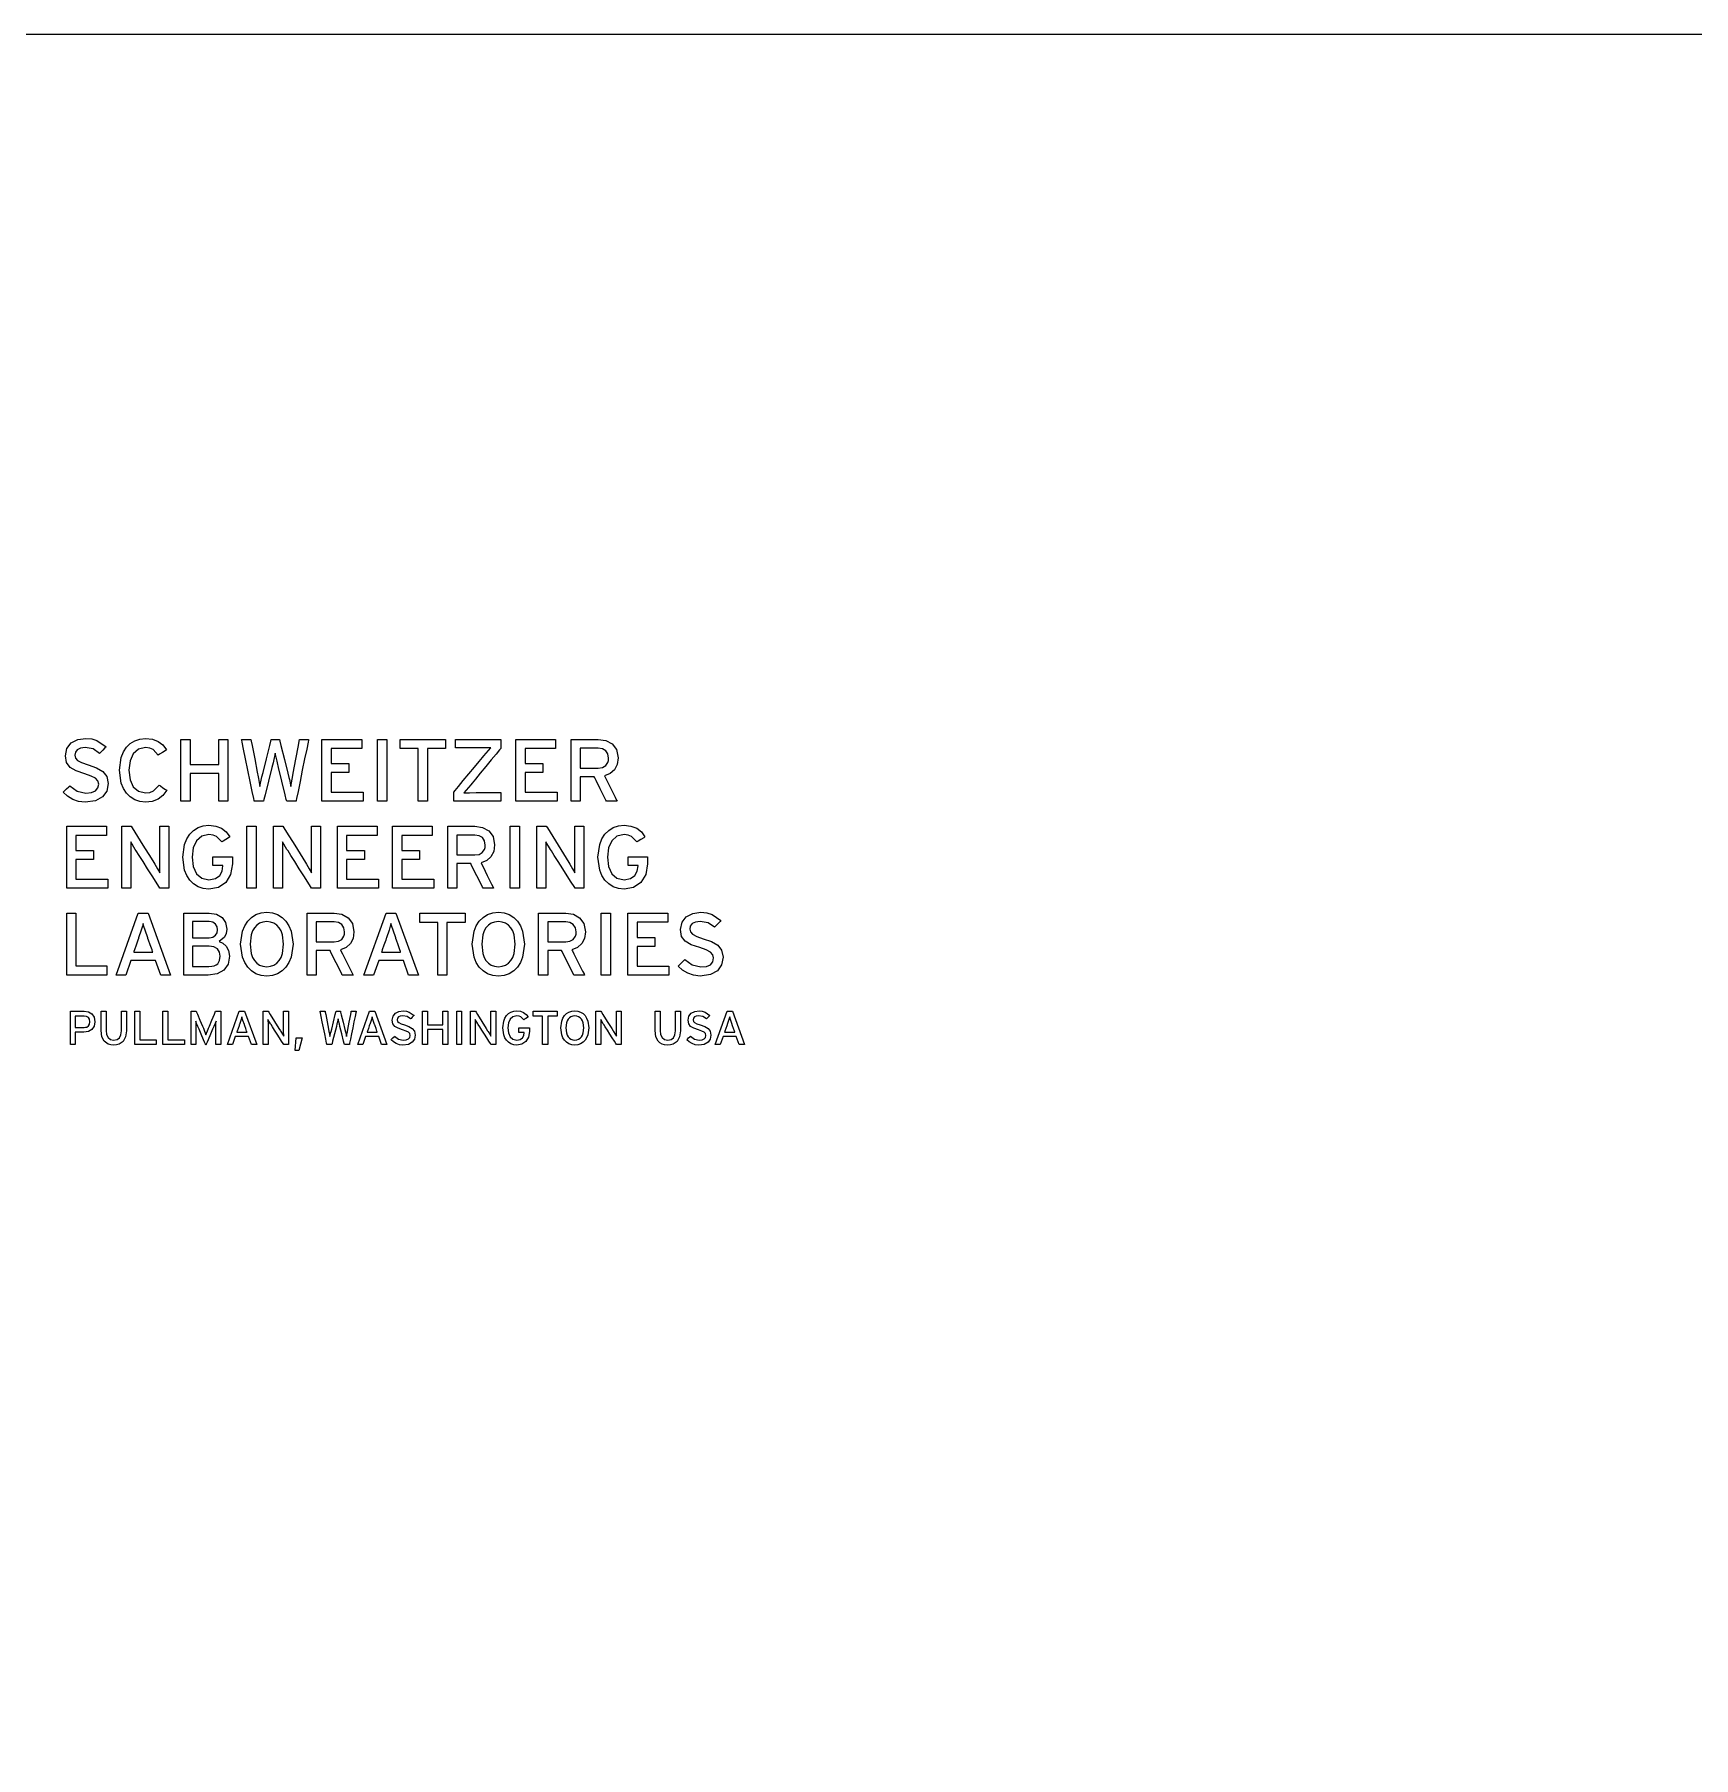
# Model space of a CAD drawing. Extents: x 0.4 to 9, y 0.3 to 17.6.
# Drawn here: x 2.508 to 5.424, y 14.574 to 17.603 of the extents above; entities that cross this region are included whole.
import ezdxf

# ---------------------------------------------------------------- set-up
doc = ezdxf.new("R2010")
doc.units = 0
doc.header["$MEASUREMENT"] = 0
doc.layers.get('0').update_dxf_attribs({"linetype": 'CONTINUOUS'})

msp = doc.modelspace()

# ---------------------------------------------------------------- linework, layer by layer
at = {"color": 7}
for points in [[(8.9742, 9.0526), (8.9742, 12.1462), (8.9742, 14.8448), (8.9742, 16.7536), (8.9742, 17.2884), (8.9742, 17.4776), (8.8494, 17.6025), (8.8494, 17.6025), (8.4905, 17.6025), (7.5442, 17.6025), (4.6728, 17.6025), (1.8014, 17.6025), (0.8552, 17.6025), (0.4962, 17.6025), (0.3713, 17.4776), (0.3713, 17.4776)], [(2.5967, 16.2533), (2.5852, 16.2546), (2.5748, 16.2581), (2.5657, 16.2636), (2.5581, 16.271), (2.5599, 16.2727), (2.5639, 16.2766), (2.5679, 16.2804), (2.5697, 16.2821), (2.5827, 16.2728), (2.5979, 16.2693), (2.6079, 16.2703), (2.6149, 16.2733), (2.6191, 16.2783), (2.6204, 16.2852), (2.6192, 16.2907), (2.615, 16.2953), (2.6074, 16.2992), (2.5959, 16.3032), (2.5809, 16.3083), (2.5703, 16.3144), (2.564, 16.3229), (2.562, 16.335), (2.5647, 16.3477), (2.5723, 16.3573), (2.5837, 16.3633), (2.5977, 16.3654), (2.6082, 16.3644), (2.6174, 16.3615), (2.6333, 16.3506), (2.6315, 16.3488), (2.6276, 16.3448), (2.6236, 16.3408), (2.6218, 16.3389), (2.6106, 16.3468), (2.5965, 16.3495), (2.5883, 16.3484), (2.5827, 16.3454), (2.5794, 16.3411), (2.5784, 16.3359), (2.5795, 16.3308), (2.5832, 16.3266), (2.5905, 16.3229), (2.6021, 16.3189), (2.6166, 16.3138), (2.6275, 16.3075), (2.6345, 16.2986), (2.6369, 16.2862), (2.6345, 16.2728), (2.6272, 16.2625), (2.6147, 16.2557), (2.5967, 16.2533)], [(2.7028, 16.2533), (2.6928, 16.2544), (2.6838, 16.2575), (2.6759, 16.2624), (2.6693, 16.269), (2.664, 16.2772), (2.6601, 16.2867), (2.6569, 16.3093), (2.6601, 16.3319), (2.664, 16.3415), (2.6693, 16.3497), (2.6759, 16.3563), (2.6838, 16.3612), (2.6928, 16.3643), (2.7028, 16.3654), (2.715, 16.3641), (2.7251, 16.3602), (2.7332, 16.3538), (2.7396, 16.345), (2.7374, 16.3436), (2.7324, 16.3406), (2.7275, 16.3375), (2.7252, 16.3361), (2.7161, 16.3459), (2.7102, 16.3483), (2.7028, 16.3491), (2.6903, 16.3463), (2.6811, 16.3383), (2.6756, 16.3258), (2.6737, 16.3093), (2.6756, 16.2928), (2.6811, 16.2803), (2.6903, 16.2724), (2.7028, 16.2696), (2.7105, 16.2705), (2.7169, 16.2731), (2.7267, 16.2832), (2.7288, 16.2818), (2.7334, 16.2787), (2.738, 16.2756), (2.7401, 16.2742), (2.7333, 16.2653), (2.7247, 16.2587), (2.7145, 16.2547), (2.7028, 16.2533)], [(2.9673, 16.255), (2.9648, 16.255), (2.9591, 16.255), (2.9534, 16.255), (2.9509, 16.255), (2.9502, 16.258), (2.9482, 16.266), (2.9424, 16.2901), (2.9366, 16.3142), (2.9347, 16.3222), (2.9339, 16.3252), (2.9309, 16.3396), (2.9277, 16.3252), (2.9269, 16.3222), (2.9249, 16.3142), (2.9188, 16.2901), (2.9128, 16.266), (2.9108, 16.258), (2.91, 16.255), (2.9075, 16.255), (2.902, 16.255), (2.8964, 16.255), (2.8939, 16.255), (2.8937, 16.2562), (2.893, 16.2597), (2.8904, 16.272), (2.8869, 16.2894), (2.8828, 16.3094), (2.8787, 16.3293), (2.8752, 16.3467), (2.8727, 16.359), (2.872, 16.3625), (2.8717, 16.3637), (2.8743, 16.3637), (2.8799, 16.3637), (2.8856, 16.3637), (2.8881, 16.3637), (2.8887, 16.3607), (2.8902, 16.353), (2.8947, 16.3294), (2.8992, 16.3058), (2.9006, 16.298), (2.9012, 16.295), (2.9037, 16.2808), (2.9066, 16.2949), (2.9074, 16.2978), (2.9093, 16.3056), (2.9153, 16.3293), (2.9212, 16.3529), (2.9232, 16.3607), (2.9239, 16.3637), (2.9261, 16.3637), (2.931, 16.3637), (2.9358, 16.3637), (2.938, 16.3637), (2.9388, 16.3607), (2.9408, 16.3527), (2.9468, 16.3285), (2.9529, 16.3043), (2.9549, 16.2964), (2.9556, 16.2933), (2.9583, 16.2808), (2.9604, 16.2935), (2.9609, 16.2965), (2.9624, 16.3045), (2.967, 16.3286), (2.9715, 16.3527), (2.973, 16.3607), (2.9736, 16.3637), (2.9761, 16.3637), (2.9816, 16.3637), (2.987, 16.3637), (2.9895, 16.3637), (2.9893, 16.3625), (2.9886, 16.359), (2.9861, 16.3467), (2.9825, 16.3293), (2.9784, 16.3094), (2.9744, 16.2894), (2.9708, 16.272), (2.9683, 16.2597), (2.9676, 16.2562), (2.9673, 16.255)], [(3.2445, 16.255), (3.2445, 16.2575), (3.2445, 16.263), (3.2445, 16.2685), (3.2445, 16.271), (3.2468, 16.2737), (3.2528, 16.2809), (3.2613, 16.2912), (3.2711, 16.3029), (3.2808, 16.3146), (3.2893, 16.3249), (3.2953, 16.3321), (3.2976, 16.3349), (3.3098, 16.3489), (3.2996, 16.3487), (3.2879, 16.3486), (3.2862, 16.3486), (3.2816, 16.3486), (3.2678, 16.3486), (3.2539, 16.3486), (3.2493, 16.3486), (3.2476, 16.3486), (3.2476, 16.351), (3.2476, 16.3562), (3.2476, 16.3613), (3.2476, 16.3637), (3.251, 16.3637), (3.26, 16.3637), (3.2727, 16.3637), (3.2873, 16.3637), (3.3019, 16.3637), (3.3147, 16.3637), (3.3237, 16.3637), (3.3271, 16.3637), (3.3271, 16.3612), (3.3271, 16.3557), (3.3271, 16.3502), (3.3271, 16.3478), (3.3248, 16.345), (3.3189, 16.3378), (3.3105, 16.3275), (3.3008, 16.3158), (3.2912, 16.3041), (3.2827, 16.2938), (3.2768, 16.2866), (3.2745, 16.2838), (3.2623, 16.2698), (3.2725, 16.27), (3.2842, 16.2701), (3.286, 16.2701), (3.2909, 16.2701), (3.3056, 16.2701), (3.3204, 16.2701), (3.3253, 16.2701), (3.3271, 16.2701), (3.3271, 16.2677), (3.3271, 16.2626), (3.3271, 16.2574), (3.3271, 16.255), (3.3235, 16.255), (3.3142, 16.255), (3.301, 16.255), (3.2858, 16.255), (3.2707, 16.255), (3.2574, 16.255), (3.2481, 16.255), (3.2445, 16.255)], [(3.5095, 16.2994), (3.5105, 16.2975), (3.513, 16.2925), (3.5205, 16.2772), (3.5281, 16.262), (3.5306, 16.2569), (3.5316, 16.255), (3.5286, 16.255), (3.5222, 16.255), (3.5158, 16.255), (3.5129, 16.255), (3.512, 16.2569), (3.5095, 16.2617), (3.5021, 16.2766), (3.4947, 16.2914), (3.4923, 16.2962), (3.4914, 16.2981), (3.4875, 16.2981), (3.4791, 16.2981), (3.4706, 16.2981), (3.4668, 16.2981), (3.4668, 16.2962), (3.4668, 16.2914), (3.4668, 16.2766), (3.4668, 16.2617), (3.4668, 16.2569), (3.4668, 16.255), (3.4643, 16.255), (3.4588, 16.255), (3.4534, 16.255), (3.4509, 16.255), (3.4509, 16.2562), (3.4509, 16.2597), (3.4509, 16.272), (3.4509, 16.2894), (3.4509, 16.3094), (3.4509, 16.3293), (3.4509, 16.3467), (3.4509, 16.359), (3.4509, 16.3625), (3.4509, 16.3637), (3.4529, 16.3637), (3.4583, 16.3637), (3.4747, 16.3637), (3.4911, 16.3637), (3.4965, 16.3637), (3.4985, 16.3637), (3.5119, 16.3618), (3.5229, 16.3558), (3.5305, 16.3457), (3.5333, 16.3313), (3.5316, 16.3195), (3.5269, 16.3102), (3.5194, 16.3035), (3.5095, 16.2994)], [(3.4985, 16.3483), (3.4971, 16.3483), (3.4935, 16.3483), (3.4826, 16.3483), (3.4718, 16.3483), (3.4682, 16.3483), (3.4668, 16.3483), (3.4668, 16.3468), (3.4668, 16.3428), (3.4668, 16.3308), (3.4668, 16.3188), (3.4668, 16.3148), (3.4668, 16.3133), (3.4682, 16.3133), (3.4718, 16.3133), (3.4826, 16.3133), (3.4935, 16.3133), (3.4971, 16.3133), (3.4985, 16.3133), (3.5059, 16.3144), (3.5117, 16.3176), (3.5155, 16.3231), (3.5165, 16.3266), (3.5168, 16.3308), (3.5155, 16.3383), (3.5118, 16.3438), (3.506, 16.3471), (3.4985, 16.3483)], [(2.7281, 16.1023), (2.7262, 16.1052), (2.7213, 16.1129), (2.7144, 16.1238), (2.7064, 16.1363), (2.6984, 16.1489), (2.6915, 16.1598), (2.6866, 16.1675), (2.6847, 16.1704), (2.6767, 16.1836), (2.6768, 16.1789), (2.6768, 16.1719), (2.6769, 16.1585), (2.6769, 16.1561), (2.6769, 16.1498), (2.6769, 16.1304), (2.6769, 16.1111), (2.6769, 16.1047), (2.6769, 16.1023), (2.6744, 16.1023), (2.6689, 16.1023), (2.6635, 16.1023), (2.661, 16.1023), (2.661, 16.1035), (2.661, 16.1069), (2.661, 16.1192), (2.661, 16.1366), (2.661, 16.1566), (2.661, 16.1766), (2.661, 16.194), (2.661, 16.2063), (2.661, 16.2097), (2.661, 16.2109), (2.6636, 16.2109), (2.6693, 16.2109), (2.675, 16.2109), (2.6776, 16.2109), (2.6794, 16.2081), (2.684, 16.2006), (2.6983, 16.1778), (2.7125, 16.155), (2.7172, 16.1475), (2.7189, 16.1446), (2.7239, 16.1363), (2.7279, 16.1292), (2.7279, 16.1341), (2.7278, 16.1413), (2.7278, 16.1548), (2.7278, 16.1572), (2.7278, 16.1636), (2.7278, 16.1829), (2.7278, 16.2022), (2.7278, 16.2085), (2.7278, 16.2109), (2.7302, 16.2109), (2.7356, 16.2109), (2.7411, 16.2109), (2.7435, 16.2109), (2.7435, 16.2097), (2.7435, 16.2063), (2.7435, 16.194), (2.7435, 16.1766), (2.7435, 16.1566), (2.7435, 16.1366), (2.7435, 16.1192), (2.7435, 16.1069), (2.7435, 16.1035), (2.7435, 16.1023), (2.7411, 16.1023), (2.7358, 16.1023), (2.7305, 16.1023), (2.7281, 16.1023)], [(2.8142, 16.1006), (2.8042, 16.1016), (2.7952, 16.1047), (2.7873, 16.1096), (2.7807, 16.1162), (2.7754, 16.1244), (2.7715, 16.1339), (2.7683, 16.1565), (2.7715, 16.1792), (2.7754, 16.1887), (2.7807, 16.1969), (2.7873, 16.2035), (2.7952, 16.2085), (2.8042, 16.2116), (2.8142, 16.2126), (2.8264, 16.2113), (2.8364, 16.2074), (2.8446, 16.201), (2.851, 16.1923), (2.8488, 16.1909), (2.8439, 16.1879), (2.839, 16.1848), (2.8368, 16.1835), (2.8275, 16.1932), (2.8216, 16.1956), (2.8142, 16.1964), (2.8016, 16.1936), (2.7924, 16.1856), (2.7868, 16.173), (2.7849, 16.1565), (2.7868, 16.1401), (2.7924, 16.1276), (2.8016, 16.1196), (2.8142, 16.1168), (2.8255, 16.1189), (2.8331, 16.1243), (2.8375, 16.1321), (2.8388, 16.1413), (2.8388, 16.1418), (2.8361, 16.1418), (2.83, 16.1418), (2.8239, 16.1418), (2.8212, 16.1418), (2.8212, 16.1442), (2.8212, 16.1496), (2.8212, 16.1549), (2.8212, 16.1574), (2.8227, 16.1574), (2.8265, 16.1574), (2.8383, 16.1574), (2.8501, 16.1574), (2.854, 16.1574), (2.8554, 16.1574), (2.8554, 16.1554), (2.8554, 16.1511), (2.8554, 16.1468), (2.8554, 16.1448), (2.8524, 16.1261), (2.8439, 16.1122), (2.8308, 16.1035), (2.8142, 16.1006)], [(2.9948, 16.1023), (2.9929, 16.1052), (2.988, 16.1129), (2.9811, 16.1238), (2.9731, 16.1363), (2.9651, 16.1489), (2.9582, 16.1598), (2.9533, 16.1675), (2.9514, 16.1704), (2.9434, 16.1836), (2.9434, 16.1789), (2.9435, 16.1719), (2.9436, 16.1585), (2.9436, 16.1561), (2.9436, 16.1498), (2.9436, 16.1304), (2.9436, 16.1111), (2.9436, 16.1047), (2.9436, 16.1023), (2.9411, 16.1023), (2.9356, 16.1023), (2.9301, 16.1023), (2.9277, 16.1023), (2.9277, 16.1035), (2.9277, 16.1069), (2.9277, 16.1192), (2.9277, 16.1366), (2.9277, 16.1566), (2.9277, 16.1766), (2.9277, 16.194), (2.9277, 16.2063), (2.9277, 16.2097), (2.9277, 16.2109), (2.9302, 16.2109), (2.936, 16.2109), (2.9417, 16.2109), (2.9443, 16.2109), (2.946, 16.2081), (2.9507, 16.2006), (2.965, 16.1778), (2.9792, 16.155), (2.9839, 16.1475), (2.9856, 16.1446), (2.9906, 16.1363), (2.9946, 16.1292), (2.9946, 16.1341), (2.9945, 16.1413), (2.9945, 16.1548), (2.9945, 16.1572), (2.9945, 16.1636), (2.9945, 16.1829), (2.9945, 16.2022), (2.9945, 16.2085), (2.9945, 16.2109), (2.9969, 16.2109), (3.0023, 16.2109), (3.0078, 16.2109), (3.0102, 16.2109), (3.0102, 16.2097), (3.0102, 16.2063), (3.0102, 16.194), (3.0102, 16.1766), (3.0102, 16.1566), (3.0102, 16.1366), (3.0102, 16.1192), (3.0102, 16.1069), (3.0102, 16.1035), (3.0102, 16.1023), (3.0078, 16.1023), (3.0025, 16.1023), (2.9972, 16.1023), (2.9948, 16.1023)], [(3.2925, 16.1467), (3.2935, 16.1448), (3.296, 16.1397), (3.3036, 16.1245), (3.3112, 16.1092), (3.3138, 16.1042), (3.3147, 16.1023), (3.3118, 16.1023), (3.3054, 16.1023), (3.299, 16.1023), (3.2961, 16.1023), (3.2951, 16.1041), (3.2927, 16.109), (3.2852, 16.1238), (3.2778, 16.1386), (3.2753, 16.1435), (3.2744, 16.1453), (3.2706, 16.1453), (3.2622, 16.1453), (3.2538, 16.1453), (3.25, 16.1453), (3.25, 16.1435), (3.25, 16.1386), (3.25, 16.1238), (3.25, 16.109), (3.25, 16.1041), (3.25, 16.1023), (3.2475, 16.1023), (3.242, 16.1023), (3.2365, 16.1023), (3.234, 16.1023), (3.234, 16.1035), (3.234, 16.1069), (3.234, 16.1192), (3.234, 16.1366), (3.234, 16.1566), (3.234, 16.1766), (3.234, 16.194), (3.234, 16.2063), (3.234, 16.2097), (3.234, 16.2109), (3.2361, 16.2109), (3.2414, 16.2109), (3.2578, 16.2109), (3.2741, 16.2109), (3.2794, 16.2109), (3.2815, 16.2109), (3.295, 16.209), (3.3061, 16.2031), (3.3136, 16.1929), (3.3164, 16.1784), (3.3148, 16.1667), (3.31, 16.1574), (3.3025, 16.1508), (3.2925, 16.1467)], [(3.4578, 16.1023), (3.456, 16.1052), (3.4511, 16.1129), (3.4441, 16.1238), (3.4362, 16.1363), (3.4283, 16.1489), (3.4213, 16.1598), (3.4164, 16.1675), (3.4146, 16.1704), (3.4064, 16.1836), (3.4065, 16.1789), (3.4065, 16.1719), (3.4066, 16.1585), (3.4066, 16.1561), (3.4066, 16.1498), (3.4066, 16.1304), (3.4066, 16.1111), (3.4066, 16.1047), (3.4066, 16.1023), (3.4041, 16.1023), (3.3987, 16.1023), (3.3933, 16.1023), (3.3908, 16.1023), (3.3908, 16.1035), (3.3908, 16.1069), (3.3908, 16.1192), (3.3908, 16.1366), (3.3908, 16.1566), (3.3908, 16.1766), (3.3908, 16.194), (3.3908, 16.2063), (3.3908, 16.2097), (3.3908, 16.2109), (3.3934, 16.2109), (3.3991, 16.2109), (3.4047, 16.2109), (3.4073, 16.2109), (3.4091, 16.2081), (3.4138, 16.2006), (3.428, 16.1778), (3.4422, 16.155), (3.4469, 16.1475), (3.4487, 16.1446), (3.4536, 16.1363), (3.4576, 16.1292), (3.4576, 16.1341), (3.4576, 16.1413), (3.4575, 16.1548), (3.4575, 16.1572), (3.4575, 16.1636), (3.4575, 16.1829), (3.4575, 16.2022), (3.4575, 16.2085), (3.4575, 16.2109), (3.4599, 16.2109), (3.4654, 16.2109), (3.4708, 16.2109), (3.4732, 16.2109), (3.4732, 16.2097), (3.4732, 16.2063), (3.4732, 16.194), (3.4732, 16.1766), (3.4732, 16.1566), (3.4732, 16.1366), (3.4732, 16.1192), (3.4732, 16.1069), (3.4732, 16.1035), (3.4732, 16.1023), (3.4708, 16.1023), (3.4655, 16.1023), (3.4602, 16.1023), (3.4578, 16.1023)], [(3.5439, 16.1006), (3.5339, 16.1016), (3.5249, 16.1047), (3.517, 16.1096), (3.5104, 16.1162), (3.5051, 16.1244), (3.5012, 16.1339), (3.498, 16.1565), (3.5012, 16.1792), (3.5051, 16.1887), (3.5104, 16.1969), (3.517, 16.2035), (3.5249, 16.2085), (3.5339, 16.2116), (3.5439, 16.2126), (3.5561, 16.2113), (3.5662, 16.2074), (3.5744, 16.201), (3.5807, 16.1923), (3.5785, 16.1909), (3.5736, 16.1879), (3.5687, 16.1848), (3.5665, 16.1835), (3.5573, 16.1932), (3.5514, 16.1956), (3.5439, 16.1964), (3.5313, 16.1936), (3.5222, 16.1856), (3.5165, 16.173), (3.5146, 16.1565), (3.5165, 16.1401), (3.5222, 16.1276), (3.5313, 16.1196), (3.5439, 16.1168), (3.5552, 16.1189), (3.5628, 16.1243), (3.5672, 16.1321), (3.5685, 16.1413), (3.5685, 16.1418), (3.5658, 16.1418), (3.5597, 16.1418), (3.5536, 16.1418), (3.5509, 16.1418), (3.5509, 16.1442), (3.5509, 16.1496), (3.5509, 16.1549), (3.5509, 16.1574), (3.5524, 16.1574), (3.5562, 16.1574), (3.568, 16.1574), (3.5798, 16.1574), (3.5837, 16.1574), (3.5851, 16.1574), (3.5851, 16.1554), (3.5851, 16.1511), (3.5851, 16.1468), (3.5851, 16.1448), (3.5821, 16.1261), (3.5736, 16.1122), (3.5605, 16.1035), (3.5439, 16.1006)], [(3.2815, 16.1955), (3.2801, 16.1955), (3.2766, 16.1955), (3.2657, 16.1955), (3.2549, 16.1955), (3.2513, 16.1955), (3.25, 16.1955), (3.25, 16.194), (3.25, 16.1901), (3.25, 16.178), (3.25, 16.166), (3.25, 16.1621), (3.25, 16.1606), (3.2513, 16.1606), (3.2549, 16.1606), (3.2657, 16.1606), (3.2766, 16.1606), (3.2801, 16.1606), (3.2815, 16.1606), (3.289, 16.1616), (3.2948, 16.1649), (3.2986, 16.1703), (3.2996, 16.1739), (3.3, 16.178), (3.2986, 16.1855), (3.2949, 16.191), (3.289, 16.1944), (3.2815, 16.1955)], [(2.813, 15.9495), (2.8112, 15.9495), (2.8063, 15.9495), (2.7915, 15.9495), (2.7767, 15.9495), (2.7718, 15.9495), (2.77, 15.9495), (2.77, 15.9507), (2.77, 15.9542), (2.77, 15.9665), (2.77, 15.9839), (2.77, 16.0038), (2.77, 16.0238), (2.77, 16.0412), (2.77, 16.0535), (2.77, 16.057), (2.77, 16.0582), (2.7719, 16.0582), (2.7769, 16.0582), (2.7923, 16.0582), (2.8076, 16.0582), (2.8127, 16.0582), (2.8146, 16.0582), (2.8275, 16.0563), (2.8373, 16.0509), (2.8436, 16.042), (2.8458, 16.0299), (2.8447, 16.0224), (2.8418, 16.0163), (2.832, 16.0082), (2.8385, 16.0053), (2.8444, 16.0002), (2.8487, 15.9928), (2.8503, 15.9829), (2.8479, 15.9684), (2.8406, 15.9579), (2.8289, 15.9516), (2.813, 15.9495)], [(2.916, 15.9478), (2.9059, 15.9489), (2.8969, 15.9519), (2.889, 15.9568), (2.8824, 15.9634), (2.8771, 15.9716), (2.8732, 15.9811), (2.87, 16.0038), (2.8732, 16.0264), (2.8771, 16.036), (2.8824, 16.0442), (2.889, 16.0508), (2.8969, 16.0557), (2.9059, 16.0588), (2.916, 16.0599), (2.926, 16.0588), (2.935, 16.0557), (2.9429, 16.0508), (2.9496, 16.0442), (2.9549, 16.036), (2.9588, 16.0264), (2.9621, 16.0038), (2.9588, 15.9811), (2.9549, 15.9716), (2.9496, 15.9634), (2.9429, 15.9568), (2.935, 15.9519), (2.926, 15.9489), (2.916, 15.9478)], [(3.0453, 15.9939), (3.0463, 15.992), (3.0488, 15.987), (3.0564, 15.9717), (3.0641, 15.9564), (3.0666, 15.9514), (3.0675, 15.9495), (3.0646, 15.9495), (3.0581, 15.9495), (3.0516, 15.9495), (3.0487, 15.9495), (3.0478, 15.9513), (3.0453, 15.9562), (3.0379, 15.971), (3.0305, 15.9857), (3.0281, 15.9906), (3.0272, 15.9924), (3.0233, 15.9924), (3.0149, 15.9924), (3.0064, 15.9924), (3.0026, 15.9924), (3.0026, 15.9906), (3.0026, 15.9857), (3.0026, 15.971), (3.0026, 15.9562), (3.0026, 15.9513), (3.0026, 15.9495), (3.0001, 15.9495), (2.9946, 15.9495), (2.9891, 15.9495), (2.9867, 15.9495), (2.9867, 15.9507), (2.9867, 15.9542), (2.9867, 15.9665), (2.9867, 15.9839), (2.9867, 16.0038), (2.9867, 16.0238), (2.9867, 16.0412), (2.9867, 16.0535), (2.9867, 16.057), (2.9867, 16.0582), (2.9887, 16.0582), (2.9941, 16.0582), (3.0105, 16.0582), (3.0269, 16.0582), (3.0322, 16.0582), (3.0343, 16.0582), (3.0478, 16.0562), (3.0589, 16.0503), (3.0664, 16.0402), (3.0692, 16.0256), (3.0676, 16.0139), (3.0628, 16.0047), (3.0553, 15.998), (3.0453, 15.9939)], [(3.323, 15.9478), (3.313, 15.9489), (3.304, 15.9519), (3.2961, 15.9568), (3.2895, 15.9634), (3.2842, 15.9716), (3.2803, 15.9811), (3.2771, 16.0038), (3.2803, 16.0264), (3.2842, 16.036), (3.2895, 16.0442), (3.2961, 16.0508), (3.304, 16.0557), (3.313, 16.0588), (3.323, 16.0599), (3.3331, 16.0588), (3.3421, 16.0557), (3.3499, 16.0508), (3.3566, 16.0442), (3.3619, 16.036), (3.3657, 16.0264), (3.369, 16.0038), (3.3657, 15.9811), (3.3619, 15.9716), (3.3566, 15.9634), (3.3499, 15.9568), (3.3421, 15.9519), (3.3331, 15.9489), (3.323, 15.9478)], [(3.4524, 15.9939), (3.4533, 15.992), (3.4559, 15.987), (3.4635, 15.9717), (3.4711, 15.9564), (3.4736, 15.9514), (3.4746, 15.9495), (3.4717, 15.9495), (3.4652, 15.9495), (3.4587, 15.9495), (3.4558, 15.9495), (3.4549, 15.9513), (3.4524, 15.9562), (3.445, 15.971), (3.4376, 15.9857), (3.4352, 15.9906), (3.4342, 15.9924), (3.4304, 15.9924), (3.422, 15.9924), (3.4135, 15.9924), (3.4097, 15.9924), (3.4097, 15.9906), (3.4097, 15.9857), (3.4097, 15.971), (3.4097, 15.9562), (3.4097, 15.9513), (3.4097, 15.9495), (3.4072, 15.9495), (3.4017, 15.9495), (3.3962, 15.9495), (3.3937, 15.9495), (3.3937, 15.9507), (3.3937, 15.9542), (3.3937, 15.9665), (3.3937, 15.9839), (3.3937, 16.0038), (3.3937, 16.0238), (3.3937, 16.0412), (3.3937, 16.0535), (3.3937, 16.057), (3.3937, 16.0582), (3.3958, 16.0582), (3.4012, 16.0582), (3.4175, 16.0582), (3.4339, 16.0582), (3.4393, 16.0582), (3.4414, 16.0582), (3.4548, 16.0562), (3.4659, 16.0503), (3.4735, 16.0402), (3.4763, 16.0256), (3.4746, 16.0139), (3.4699, 16.0047), (3.4623, 15.998), (3.4524, 15.9939)], [(3.6777, 15.9478), (3.6663, 15.949), (3.6559, 15.9525), (3.6467, 15.958), (3.6391, 15.9653), (3.6409, 15.967), (3.6449, 15.971), (3.6489, 15.9749), (3.6508, 15.9766), (3.6638, 15.9672), (3.6791, 15.9637), (3.6889, 15.9647), (3.6959, 15.9677), (3.7001, 15.9727), (3.7014, 15.9797), (3.7002, 15.9852), (3.696, 15.9897), (3.6885, 15.9937), (3.677, 15.9977), (3.662, 16.0028), (3.6513, 16.0089), (3.645, 16.0173), (3.643, 16.0295), (3.6458, 16.0422), (3.6534, 16.0518), (3.6648, 16.0578), (3.6789, 16.0599), (3.6893, 16.0589), (3.6986, 16.056), (3.7143, 16.0451), (3.7126, 16.0433), (3.7086, 16.0393), (3.7047, 16.0353), (3.703, 16.0334), (3.6917, 16.0412), (3.6775, 16.0438), (3.6693, 16.0427), (3.6637, 16.0398), (3.6604, 16.0355), (3.6594, 16.0304), (3.6605, 16.0253), (3.6643, 16.0211), (3.6716, 16.0174), (3.6831, 16.0134), (3.6976, 16.0083), (3.7086, 16.0019), (3.7155, 15.9931), (3.7179, 15.9807), (3.7155, 15.9673), (3.7082, 15.9569), (3.6957, 15.9502), (3.6777, 15.9478)], [(2.7067, 16.0148), (2.7022, 16.0285), (2.7, 16.035), (2.6986, 16.0399), (2.6973, 16.0351), (2.6953, 16.0285), (2.6906, 16.0146), (2.6903, 16.0135), (2.6893, 16.0107), (2.6863, 16.0022), (2.6833, 15.9937), (2.6824, 15.9909), (2.682, 15.9899), (2.6834, 15.9899), (2.6872, 15.9899), (2.6988, 15.9899), (2.7103, 15.9899), (2.7141, 15.9899), (2.7156, 15.9899), (2.7152, 15.9909), (2.7142, 15.9937), (2.7111, 16.0023), (2.7081, 16.0109), (2.7071, 16.0137), (2.7067, 16.0148)], [(2.8144, 16.0433), (2.8131, 16.0433), (2.8098, 16.0433), (2.7998, 16.0433), (2.7898, 16.0433), (2.7865, 16.0433), (2.7852, 16.0433), (2.7852, 16.0421), (2.7852, 16.0389), (2.7852, 16.0292), (2.7852, 16.0195), (2.7852, 16.0163), (2.7852, 16.0151), (2.7865, 16.0151), (2.7898, 16.0151), (2.7998, 16.0151), (2.8098, 16.0151), (2.8131, 16.0151), (2.8144, 16.0151), (2.8182, 16.0154), (2.8213, 16.0163), (2.826, 16.0193), (2.8287, 16.0237), (2.8295, 16.0288), (2.8287, 16.0345), (2.826, 16.0391), (2.8213, 16.0422), (2.8182, 16.043), (2.8144, 16.0433)], [(2.916, 16.0434), (2.9092, 16.0427), (2.9034, 16.0407), (2.8983, 16.0373), (2.8942, 16.0327), (2.8909, 16.027), (2.8885, 16.0203), (2.8866, 16.0038), (2.8885, 15.9873), (2.8909, 15.9805), (2.8942, 15.9748), (2.8983, 15.9702), (2.9034, 15.9669), (2.9092, 15.9648), (2.916, 15.9641), (2.9227, 15.9648), (2.9286, 15.9669), (2.9336, 15.9702), (2.9378, 15.9748), (2.9411, 15.9805), (2.9435, 15.9873), (2.9455, 16.0038), (2.9435, 16.0203), (2.9411, 16.027), (2.9378, 16.0327), (2.9336, 16.0373), (2.9286, 16.0407), (2.9227, 16.0427), (2.916, 16.0434)], [(3.0343, 16.0428), (3.0329, 16.0428), (3.0293, 16.0428), (3.0184, 16.0428), (3.0075, 16.0428), (3.004, 16.0428), (3.0026, 16.0428), (3.0026, 16.0413), (3.0026, 16.0373), (3.0026, 16.0253), (3.0026, 16.0133), (3.0026, 16.0093), (3.0026, 16.0078), (3.004, 16.0078), (3.0075, 16.0078), (3.0184, 16.0078), (3.0293, 16.0078), (3.0329, 16.0078), (3.0343, 16.0078), (3.0418, 16.0089), (3.0476, 16.0121), (3.0514, 16.0176), (3.0524, 16.0211), (3.0528, 16.0253), (3.0514, 16.0327), (3.0477, 16.0382), (3.0418, 16.0416), (3.0343, 16.0428)], [(3.1425, 16.0148), (3.1378, 16.0285), (3.1356, 16.035), (3.1342, 16.0399), (3.1328, 16.0351), (3.1308, 16.0285), (3.1264, 16.0146), (3.126, 16.0135), (3.125, 16.0107), (3.1219, 16.0022), (3.1189, 15.9937), (3.1179, 15.9909), (3.1175, 15.9899), (3.119, 15.9899), (3.1228, 15.9899), (3.1343, 15.9899), (3.1459, 15.9899), (3.1497, 15.9899), (3.1511, 15.9899), (3.1507, 15.9909), (3.1498, 15.9937), (3.1468, 16.0023), (3.1438, 16.0109), (3.1428, 16.0137), (3.1425, 16.0148)], [(3.323, 16.0434), (3.3163, 16.0427), (3.3104, 16.0407), (3.3054, 16.0373), (3.3012, 16.0327), (3.298, 16.027), (3.2956, 16.0203), (3.2937, 16.0038), (3.2956, 15.9873), (3.298, 15.9805), (3.3012, 15.9748), (3.3054, 15.9702), (3.3104, 15.9669), (3.3163, 15.9648), (3.323, 15.9641), (3.3297, 15.9648), (3.3356, 15.9669), (3.3407, 15.9702), (3.3449, 15.9748), (3.3482, 15.9805), (3.3506, 15.9873), (3.3525, 16.0038), (3.3506, 16.0203), (3.3482, 16.027), (3.3449, 16.0327), (3.3407, 16.0373), (3.3356, 16.0407), (3.3297, 16.0427), (3.323, 16.0434)], [(3.4414, 16.0428), (3.44, 16.0428), (3.4364, 16.0428), (3.4255, 16.0428), (3.4146, 16.0428), (3.411, 16.0428), (3.4097, 16.0428), (3.4097, 16.0413), (3.4097, 16.0373), (3.4097, 16.0253), (3.4097, 16.0133), (3.4097, 16.0093), (3.4097, 16.0078), (3.411, 16.0078), (3.4146, 16.0078), (3.4255, 16.0078), (3.4364, 16.0078), (3.44, 16.0078), (3.4414, 16.0078), (3.4488, 16.0089), (3.4547, 16.0121), (3.4585, 16.0176), (3.4595, 16.0211), (3.4598, 16.0253), (3.4585, 16.0327), (3.4547, 16.0382), (3.4489, 16.0416), (3.4414, 16.0428)], [(2.8147, 16.0004), (2.8135, 16.0004), (2.8101, 16.0004), (2.8, 16.0004), (2.7898, 16.0004), (2.7865, 16.0004), (2.7852, 16.0004), (2.7852, 15.9988), (2.7852, 15.9948), (2.7852, 15.989), (2.7852, 15.9824), (2.7852, 15.9758), (2.7852, 15.97), (2.7852, 15.966), (2.7852, 15.9644), (2.7865, 15.9644), (2.7898, 15.9644), (2.7997, 15.9644), (2.8097, 15.9644), (2.813, 15.9644), (2.8142, 15.9644), (2.8193, 15.9648), (2.8235, 15.9657), (2.8269, 15.9673), (2.8296, 15.9694), (2.833, 15.9751), (2.8341, 15.9824), (2.8328, 15.9899), (2.829, 15.9956), (2.8229, 15.9991), (2.8147, 16.0004)], [(2.5945, 15.8491), (2.5938, 15.8491), (2.5921, 15.8491), (2.5869, 15.8491), (2.5816, 15.8491), (2.5799, 15.8491), (2.5792, 15.8491), (2.5792, 15.8482), (2.5792, 15.8457), (2.5792, 15.8383), (2.5792, 15.8308), (2.5792, 15.8284), (2.5792, 15.8274), (2.5779, 15.8274), (2.575, 15.8274), (2.5721, 15.8274), (2.5708, 15.8274), (2.5708, 15.8281), (2.5708, 15.8299), (2.5708, 15.8365), (2.5708, 15.8459), (2.5708, 15.8566), (2.5708, 15.8673), (2.5708, 15.8766), (2.5708, 15.8832), (2.5708, 15.8851), (2.5708, 15.8858), (2.5718, 15.8858), (2.5746, 15.8858), (2.583, 15.8858), (2.5914, 15.8858), (2.5941, 15.8858), (2.5952, 15.8858), (2.6026, 15.8846), (2.6085, 15.8811), (2.6124, 15.8754), (2.6138, 15.8674), (2.6124, 15.8595), (2.6084, 15.8538), (2.6023, 15.8503), (2.5945, 15.8491)], [(2.595, 15.8774), (2.5943, 15.8774), (2.5925, 15.8774), (2.5871, 15.8774), (2.5817, 15.8774), (2.5799, 15.8774), (2.5792, 15.8774), (2.5792, 15.8766), (2.5792, 15.8743), (2.5792, 15.8711), (2.5792, 15.8674), (2.5792, 15.8638), (2.5792, 15.8606), (2.5792, 15.8583), (2.5792, 15.8574), (2.5799, 15.8574), (2.5817, 15.8574), (2.5871, 15.8574), (2.5925, 15.8574), (2.5943, 15.8574), (2.595, 15.8574), (2.5973, 15.8576), (2.5994, 15.8581), (2.6025, 15.8601), (2.6044, 15.8632), (2.605, 15.8674), (2.6043, 15.8717), (2.6023, 15.8749), (2.5991, 15.8768), (2.595, 15.8774)], [(2.6466, 15.8264), (2.6415, 15.8268), (2.6371, 15.8281), (2.6303, 15.8331), (2.6261, 15.8411), (2.6247, 15.8518), (2.6247, 15.8533), (2.6247, 15.8571), (2.6247, 15.8688), (2.6247, 15.8805), (2.6247, 15.8843), (2.6247, 15.8858), (2.6261, 15.8858), (2.6291, 15.8858), (2.6321, 15.8858), (2.6335, 15.8858), (2.6335, 15.8843), (2.6335, 15.8805), (2.6335, 15.869), (2.6335, 15.8574), (2.6335, 15.8536), (2.6335, 15.8522), (2.6343, 15.8449), (2.6369, 15.8396), (2.641, 15.8363), (2.6467, 15.8352), (2.6528, 15.8363), (2.657, 15.8394), (2.6595, 15.8445), (2.6603, 15.8515), (2.6603, 15.853), (2.6603, 15.8569), (2.6603, 15.8686), (2.6603, 15.8804), (2.6603, 15.8843), (2.6603, 15.8858), (2.6617, 15.8858), (2.6647, 15.8858), (2.6677, 15.8858), (2.6691, 15.8858), (2.6691, 15.8843), (2.6691, 15.8804), (2.6691, 15.8687), (2.6691, 15.857), (2.6691, 15.8531), (2.6691, 15.8517), (2.6676, 15.8409), (2.6633, 15.8329), (2.6562, 15.8281), (2.6517, 15.8268), (2.6466, 15.8264)], [(2.8266, 15.8274), (2.8266, 15.8288), (2.8266, 15.8322), (2.8266, 15.8428), (2.8266, 15.8533), (2.8266, 15.8568), (2.8266, 15.8581), (2.8266, 15.864), (2.8268, 15.8685), (2.8251, 15.8645), (2.8229, 15.8593), (2.8223, 15.8579), (2.8207, 15.8542), (2.8158, 15.8429), (2.811, 15.8316), (2.8094, 15.8278), (2.8088, 15.8264), (2.8082, 15.8278), (2.8066, 15.8316), (2.8018, 15.8429), (2.7969, 15.8542), (2.7953, 15.8579), (2.7947, 15.8593), (2.7926, 15.8645), (2.791, 15.8685), (2.7912, 15.864), (2.7912, 15.8581), (2.7912, 15.8568), (2.7912, 15.8533), (2.7912, 15.8428), (2.7912, 15.8322), (2.7912, 15.8288), (2.7912, 15.8274), (2.7899, 15.8274), (2.7871, 15.8274), (2.7843, 15.8274), (2.783, 15.8274), (2.783, 15.8281), (2.783, 15.8299), (2.783, 15.8365), (2.783, 15.8459), (2.783, 15.8566), (2.783, 15.8673), (2.783, 15.8766), (2.783, 15.8832), (2.783, 15.8851), (2.783, 15.8858), (2.7844, 15.8858), (2.7875, 15.8858), (2.7906, 15.8858), (2.792, 15.8858), (2.7926, 15.8844), (2.7941, 15.8809), (2.7985, 15.8702), (2.803, 15.8594), (2.8045, 15.8559), (2.8051, 15.8546), (2.809, 15.8446), (2.813, 15.8546), (2.8136, 15.8559), (2.815, 15.8594), (2.8194, 15.8702), (2.8238, 15.8809), (2.8252, 15.8844), (2.8258, 15.8858), (2.8272, 15.8858), (2.8304, 15.8858), (2.8336, 15.8858), (2.8351, 15.8858), (2.8351, 15.8851), (2.8351, 15.8832), (2.8351, 15.8766), (2.8351, 15.8673), (2.8351, 15.8566), (2.8351, 15.8459), (2.8351, 15.8365), (2.8351, 15.8299), (2.8351, 15.8281), (2.8351, 15.8274), (2.8338, 15.8274), (2.8308, 15.8274), (2.8279, 15.8274), (2.8266, 15.8274)], [(2.8766, 15.8624), (2.874, 15.8698), (2.8729, 15.8733), (2.8722, 15.8759), (2.8715, 15.8734), (2.8703, 15.8698), (2.8678, 15.8624), (2.8676, 15.8618), (2.8671, 15.8603), (2.8655, 15.8557), (2.8639, 15.8511), (2.8634, 15.8495), (2.8632, 15.849), (2.864, 15.849), (2.866, 15.849), (2.8722, 15.849), (2.8784, 15.849), (2.8804, 15.849), (2.8812, 15.849), (2.881, 15.8495), (2.8805, 15.8511), (2.8789, 15.8557), (2.8773, 15.8603), (2.8768, 15.8618), (2.8766, 15.8624)], [(2.9456, 15.8274), (2.9446, 15.829), (2.942, 15.8331), (2.9383, 15.839), (2.934, 15.8457), (2.9297, 15.8524), (2.926, 15.8582), (2.9234, 15.8623), (2.9224, 15.8639), (2.918, 15.8712), (2.918, 15.8686), (2.9181, 15.8648), (2.9182, 15.8576), (2.9182, 15.8563), (2.9182, 15.8529), (2.9182, 15.8425), (2.9182, 15.8321), (2.9182, 15.8287), (2.9182, 15.8274), (2.9168, 15.8274), (2.9139, 15.8274), (2.911, 15.8274), (2.9097, 15.8274), (2.9097, 15.8281), (2.9097, 15.8299), (2.9097, 15.8365), (2.9097, 15.8459), (2.9097, 15.8566), (2.9097, 15.8673), (2.9097, 15.8766), (2.9097, 15.8832), (2.9097, 15.8851), (2.9097, 15.8858), (2.9111, 15.8858), (2.9141, 15.8858), (2.9171, 15.8858), (2.9185, 15.8858), (2.9195, 15.8842), (2.922, 15.8802), (2.9296, 15.868), (2.9372, 15.8557), (2.9398, 15.8517), (2.9407, 15.8502), (2.9434, 15.8457), (2.9456, 15.8418), (2.9456, 15.8445), (2.9455, 15.8483), (2.9455, 15.8556), (2.9455, 15.8569), (2.9455, 15.8603), (2.9455, 15.8707), (2.9455, 15.881), (2.9455, 15.8845), (2.9455, 15.8858), (2.9468, 15.8858), (2.9497, 15.8858), (2.9526, 15.8858), (2.9539, 15.8858), (2.9539, 15.8851), (2.9539, 15.8832), (2.9539, 15.8766), (2.9539, 15.8673), (2.9539, 15.8566), (2.9539, 15.8459), (2.9539, 15.8365), (2.9539, 15.8299), (2.9539, 15.8281), (2.9539, 15.8274), (2.9526, 15.8274), (2.9498, 15.8274), (2.9469, 15.8274), (2.9456, 15.8274)], [(3.0611, 15.8274), (3.0597, 15.8274), (3.0567, 15.8274), (3.0536, 15.8274), (3.0523, 15.8274), (3.0519, 15.8291), (3.0508, 15.8333), (3.0477, 15.8463), (3.0445, 15.8592), (3.0435, 15.8635), (3.0431, 15.8651), (3.0414, 15.8727), (3.0397, 15.8651), (3.0393, 15.8635), (3.0382, 15.8592), (3.035, 15.8463), (3.0317, 15.8333), (3.0306, 15.8291), (3.0302, 15.8274), (3.0289, 15.8274), (3.0259, 15.8274), (3.0229, 15.8274), (3.0216, 15.8274), (3.0214, 15.8281), (3.0211, 15.8299), (3.0197, 15.8365), (3.0178, 15.8459), (3.0156, 15.8566), (3.0135, 15.8673), (3.0116, 15.8766), (3.0102, 15.8832), (3.0098, 15.8851), (3.0097, 15.8858), (3.0111, 15.8858), (3.0141, 15.8858), (3.0172, 15.8858), (3.0185, 15.8858), (3.0188, 15.8842), (3.0196, 15.88), (3.022, 15.8673), (3.0244, 15.8546), (3.0252, 15.8504), (3.0255, 15.8488), (3.0268, 15.8412), (3.0285, 15.8488), (3.0289, 15.8504), (3.03, 15.8546), (3.0332, 15.8673), (3.0364, 15.88), (3.0375, 15.8842), (3.0379, 15.8858), (3.039, 15.8858), (3.0416, 15.8858), (3.0441, 15.8858), (3.0453, 15.8858), (3.0457, 15.8841), (3.0468, 15.8798), (3.0501, 15.8669), (3.0533, 15.8539), (3.0544, 15.8496), (3.0548, 15.8479), (3.0562, 15.8412), (3.0574, 15.8481), (3.0577, 15.8497), (3.0585, 15.854), (3.0609, 15.8669), (3.0634, 15.8799), (3.0642, 15.8841), (3.0645, 15.8858), (3.0658, 15.8858), (3.0687, 15.8858), (3.0716, 15.8858), (3.073, 15.8858), (3.0728, 15.8851), (3.0724, 15.8832), (3.0711, 15.8766), (3.0692, 15.8673), (3.067, 15.8566), (3.0648, 15.8459), (3.0629, 15.8365), (3.0616, 15.8299), (3.0612, 15.8281), (3.0611, 15.8274)], [(3.1055, 15.8624), (3.103, 15.8698), (3.1019, 15.8733), (3.1011, 15.8759), (3.1004, 15.8734), (3.0993, 15.8698), (3.0969, 15.8624), (3.0967, 15.8618), (3.0961, 15.8603), (3.0946, 15.8557), (3.093, 15.8511), (3.0925, 15.8495), (3.0923, 15.849), (3.0931, 15.849), (3.0951, 15.849), (3.1013, 15.849), (3.1074, 15.849), (3.1095, 15.849), (3.1102, 15.849), (3.11, 15.8495), (3.1095, 15.8511), (3.1079, 15.8557), (3.1062, 15.8603), (3.1057, 15.8618), (3.1055, 15.8624)], [(3.1552, 15.8264), (3.149, 15.8271), (3.1434, 15.829), (3.1385, 15.832), (3.1343, 15.8359), (3.1353, 15.8369), (3.1375, 15.839), (3.1396, 15.8411), (3.1406, 15.842), (3.1476, 15.8369), (3.1559, 15.8351), (3.1612, 15.8356), (3.1649, 15.8372), (3.1672, 15.8399), (3.1679, 15.8435), (3.1672, 15.8466), (3.165, 15.849), (3.1609, 15.8511), (3.1547, 15.8532), (3.1467, 15.856), (3.141, 15.8593), (3.1376, 15.8638), (3.1365, 15.8703), (3.138, 15.8772), (3.1421, 15.8823), (3.1482, 15.8855), (3.1557, 15.8866), (3.1613, 15.8861), (3.1663, 15.8845), (3.1748, 15.8786), (3.1739, 15.8777), (3.1717, 15.8755), (3.1696, 15.8733), (3.1686, 15.8724), (3.1626, 15.8766), (3.155, 15.878), (3.1506, 15.8774), (3.1476, 15.8759), (3.1459, 15.8736), (3.1453, 15.8708), (3.1459, 15.8681), (3.148, 15.8659), (3.1519, 15.8638), (3.1581, 15.8617), (3.1658, 15.8589), (3.1717, 15.8555), (3.1754, 15.8507), (3.1767, 15.844), (3.1754, 15.8369), (3.1715, 15.8314), (3.1648, 15.8277), (3.1552, 15.8264)], [(3.31, 15.8274), (3.309, 15.829), (3.3063, 15.8331), (3.3026, 15.839), (3.2984, 15.8457), (3.2941, 15.8524), (3.2904, 15.8582), (3.2877, 15.8623), (3.2867, 15.8639), (3.2825, 15.8712), (3.2825, 15.8686), (3.2825, 15.8648), (3.2825, 15.8576), (3.2825, 15.8563), (3.2825, 15.8529), (3.2825, 15.8425), (3.2825, 15.8321), (3.2825, 15.8287), (3.2825, 15.8274), (3.2812, 15.8274), (3.2783, 15.8274), (3.2754, 15.8274), (3.274, 15.8274), (3.274, 15.8281), (3.274, 15.8299), (3.274, 15.8365), (3.274, 15.8459), (3.274, 15.8566), (3.274, 15.8673), (3.274, 15.8766), (3.274, 15.8832), (3.274, 15.8851), (3.274, 15.8858), (3.2754, 15.8858), (3.2785, 15.8858), (3.2816, 15.8858), (3.283, 15.8858), (3.284, 15.8842), (3.2865, 15.8802), (3.294, 15.868), (3.3016, 15.8557), (3.3041, 15.8517), (3.3051, 15.8502), (3.3078, 15.8457), (3.31, 15.8418), (3.3099, 15.8445), (3.3099, 15.8483), (3.3098, 15.8556), (3.3098, 15.8569), (3.3098, 15.8603), (3.3098, 15.8707), (3.3098, 15.881), (3.3098, 15.8845), (3.3098, 15.8858), (3.3112, 15.8858), (3.3141, 15.8858), (3.3171, 15.8858), (3.3184, 15.8858), (3.3184, 15.8851), (3.3184, 15.8832), (3.3184, 15.8766), (3.3184, 15.8673), (3.3184, 15.8566), (3.3184, 15.8459), (3.3184, 15.8365), (3.3184, 15.8299), (3.3184, 15.8281), (3.3184, 15.8274), (3.3171, 15.8274), (3.3142, 15.8274), (3.3113, 15.8274), (3.31, 15.8274)], [(3.3554, 15.8264), (3.35, 15.827), (3.3452, 15.8286), (3.341, 15.8313), (3.3375, 15.8348), (3.3346, 15.8392), (3.3325, 15.8444), (3.3308, 15.8566), (3.3325, 15.8687), (3.3346, 15.8738), (3.3375, 15.8782), (3.341, 15.8818), (3.3452, 15.8844), (3.35, 15.886), (3.3554, 15.8866), (3.362, 15.8859), (3.3674, 15.8838), (3.3718, 15.8804), (3.3752, 15.8758), (3.3741, 15.875), (3.3714, 15.8734), (3.3688, 15.8717), (3.3676, 15.871), (3.3627, 15.8762), (3.3595, 15.8774), (3.3554, 15.8778), (3.3487, 15.8763), (3.3438, 15.8721), (3.3408, 15.8654), (3.3398, 15.8566), (3.3408, 15.8477), (3.3438, 15.841), (3.3487, 15.8367), (3.3554, 15.8352), (3.3615, 15.8363), (3.3656, 15.8392), (3.3679, 15.8434), (3.3686, 15.8483), (3.3686, 15.8485), (3.3671, 15.8485), (3.3639, 15.8485), (3.3606, 15.8485), (3.3591, 15.8485), (3.3591, 15.8498), (3.3591, 15.8527), (3.3591, 15.8556), (3.3591, 15.8569), (3.3599, 15.8569), (3.362, 15.8569), (3.3684, 15.8569), (3.3747, 15.8569), (3.3768, 15.8569), (3.3776, 15.8569), (3.3776, 15.8559), (3.3776, 15.8535), (3.3776, 15.8512), (3.3776, 15.8502), (3.376, 15.8401), (3.3714, 15.8327), (3.3644, 15.828), (3.3554, 15.8264)], [(3.4573, 15.8264), (3.4519, 15.827), (3.4471, 15.8286), (3.4429, 15.8313), (3.4394, 15.8348), (3.4365, 15.8392), (3.4344, 15.8444), (3.4327, 15.8566), (3.4344, 15.8687), (3.4365, 15.8738), (3.4394, 15.8782), (3.4429, 15.8818), (3.4471, 15.8844), (3.4519, 15.886), (3.4573, 15.8866), (3.4627, 15.886), (3.4675, 15.8844), (3.4718, 15.8818), (3.4753, 15.8782), (3.4782, 15.8738), (3.4803, 15.8687), (3.4821, 15.8566), (3.4803, 15.8444), (3.4782, 15.8392), (3.4753, 15.8348), (3.4718, 15.8313), (3.4675, 15.8286), (3.4627, 15.827), (3.4573, 15.8264)], [(3.4573, 15.8778), (3.4537, 15.8774), (3.4505, 15.8763), (3.4478, 15.8745), (3.4456, 15.8721), (3.4438, 15.869), (3.4426, 15.8654), (3.4415, 15.8566), (3.4426, 15.8477), (3.4438, 15.844), (3.4456, 15.841), (3.4478, 15.8385), (3.4505, 15.8367), (3.4537, 15.8356), (3.4573, 15.8352), (3.4609, 15.8356), (3.4641, 15.8367), (3.4668, 15.8385), (3.469, 15.841), (3.4708, 15.844), (3.472, 15.8477), (3.4731, 15.8566), (3.472, 15.8654), (3.4708, 15.869), (3.469, 15.8721), (3.4668, 15.8745), (3.4641, 15.8763), (3.4609, 15.8774), (3.4573, 15.8778)], [(3.5305, 15.8274), (3.5295, 15.829), (3.5269, 15.8331), (3.5231, 15.839), (3.5188, 15.8457), (3.5146, 15.8524), (3.5108, 15.8582), (3.5082, 15.8623), (3.5071, 15.8639), (3.5029, 15.8712), (3.5029, 15.8686), (3.5029, 15.8648), (3.5029, 15.8576), (3.5029, 15.8563), (3.5029, 15.8529), (3.5029, 15.8425), (3.5029, 15.8321), (3.5029, 15.8287), (3.5029, 15.8274), (3.5016, 15.8274), (3.4987, 15.8274), (3.4958, 15.8274), (3.4944, 15.8274), (3.4944, 15.8281), (3.4944, 15.8299), (3.4944, 15.8365), (3.4944, 15.8459), (3.4944, 15.8566), (3.4944, 15.8673), (3.4944, 15.8766), (3.4944, 15.8832), (3.4944, 15.8851), (3.4944, 15.8858), (3.4958, 15.8858), (3.4989, 15.8858), (3.502, 15.8858), (3.5034, 15.8858), (3.5044, 15.8842), (3.5069, 15.8802), (3.5145, 15.868), (3.5222, 15.8557), (3.5247, 15.8517), (3.5256, 15.8502), (3.5282, 15.8457), (3.5304, 15.8418), (3.5304, 15.8445), (3.5304, 15.8483), (3.5304, 15.8556), (3.5304, 15.8569), (3.5304, 15.8603), (3.5304, 15.8707), (3.5304, 15.881), (3.5304, 15.8845), (3.5304, 15.8858), (3.5317, 15.8858), (3.5346, 15.8858), (3.5375, 15.8858), (3.5389, 15.8858), (3.5389, 15.8851), (3.5389, 15.8832), (3.5389, 15.8766), (3.5389, 15.8673), (3.5389, 15.8566), (3.5389, 15.8459), (3.5389, 15.8365), (3.5389, 15.8299), (3.5389, 15.8281), (3.5389, 15.8274), (3.5376, 15.8274), (3.5347, 15.8274), (3.5318, 15.8274), (3.5305, 15.8274)], [(3.6204, 15.8264), (3.6153, 15.8268), (3.6109, 15.8281), (3.6071, 15.8302), (3.6041, 15.8331), (3.5999, 15.8411), (3.5985, 15.8518), (3.5985, 15.8533), (3.5985, 15.8571), (3.5985, 15.8688), (3.5985, 15.8805), (3.5985, 15.8843), (3.5985, 15.8858), (3.5999, 15.8858), (3.6029, 15.8858), (3.606, 15.8858), (3.6073, 15.8858), (3.6073, 15.8843), (3.6073, 15.8805), (3.6073, 15.869), (3.6073, 15.8574), (3.6073, 15.8536), (3.6073, 15.8522), (3.6082, 15.8449), (3.6107, 15.8396), (3.6149, 15.8363), (3.6206, 15.8352), (3.6266, 15.8363), (3.6308, 15.8394), (3.6333, 15.8445), (3.6341, 15.8515), (3.6341, 15.853), (3.6341, 15.8569), (3.6341, 15.8686), (3.6341, 15.8804), (3.6341, 15.8843), (3.6341, 15.8858), (3.6355, 15.8858), (3.6385, 15.8858), (3.6416, 15.8858), (3.643, 15.8858), (3.643, 15.8843), (3.643, 15.8804), (3.643, 15.8687), (3.643, 15.857), (3.643, 15.8531), (3.643, 15.8517), (3.6415, 15.8409), (3.6371, 15.8329), (3.6301, 15.8281), (3.6256, 15.8268), (3.6204, 15.8264)], [(3.6752, 15.8264), (3.669, 15.8271), (3.6635, 15.829), (3.6586, 15.832), (3.6545, 15.8359), (3.6554, 15.8369), (3.6575, 15.839), (3.6596, 15.8411), (3.6606, 15.842), (3.6676, 15.8369), (3.6758, 15.8351), (3.6812, 15.8356), (3.6849, 15.8372), (3.6871, 15.8399), (3.6879, 15.8435), (3.6872, 15.8466), (3.685, 15.849), (3.6809, 15.8511), (3.6747, 15.8532), (3.6667, 15.856), (3.661, 15.8593), (3.6576, 15.8638), (3.6565, 15.8703), (3.658, 15.8772), (3.6621, 15.8823), (3.6682, 15.8855), (3.6757, 15.8866), (3.6813, 15.8861), (3.6863, 15.8845), (3.6948, 15.8786), (3.6939, 15.8777), (3.6917, 15.8755), (3.6895, 15.8733), (3.6886, 15.8724), (3.6826, 15.8766), (3.675, 15.878), (3.6706, 15.8774), (3.6676, 15.8759), (3.6659, 15.8736), (3.6653, 15.8708), (3.6659, 15.8681), (3.6679, 15.8659), (3.6718, 15.8638), (3.678, 15.8617), (3.6858, 15.8589), (3.6917, 15.8555), (3.6954, 15.8507), (3.6967, 15.844), (3.6954, 15.8369), (3.6915, 15.8314), (3.6848, 15.8277), (3.6752, 15.8264)], [(3.734, 15.8624), (3.7315, 15.8698), (3.7303, 15.8733), (3.7296, 15.8759), (3.7289, 15.8734), (3.7278, 15.8698), (3.7253, 15.8624), (3.7251, 15.8618), (3.7246, 15.8603), (3.723, 15.8557), (3.7213, 15.8511), (3.7208, 15.8495), (3.7206, 15.849), (3.7214, 15.849), (3.7234, 15.849), (3.7296, 15.849), (3.7358, 15.849), (3.7378, 15.849), (3.7386, 15.849), (3.7384, 15.8495), (3.7379, 15.8511), (3.7363, 15.8557), (3.7347, 15.8603), (3.7342, 15.8618), (3.734, 15.8624)]]:
    msp.add_lwpolyline(points, dxfattribs=at)
for points in [[(2.8314, 16.255), (2.8314, 16.3038), (2.7815, 16.3038), (2.7815, 16.255), (2.7651, 16.255), (2.7651, 16.3637), (2.7815, 16.3637), (2.7815, 16.3198), (2.8314, 16.3198), (2.8314, 16.3637), (2.8476, 16.3637), (2.8476, 16.255)], [(3.0129, 16.255), (3.0129, 16.3637), (3.0828, 16.3637), (3.0828, 16.3478), (3.0292, 16.3478), (3.0292, 16.321), (3.0604, 16.321), (3.0604, 16.3052), (3.0292, 16.3052), (3.0292, 16.271), (3.0852, 16.271), (3.0852, 16.255)], [(3.1106, 16.255), (3.1106, 16.3637), (3.1269, 16.3637), (3.1269, 16.255)], [(3.1986, 16.3476), (3.1986, 16.255), (3.1823, 16.255), (3.1823, 16.3476), (3.1506, 16.3476), (3.1506, 16.3637), (3.2303, 16.3637), (3.2303, 16.3476)], [(3.3539, 16.255), (3.3539, 16.3637), (3.4237, 16.3637), (3.4237, 16.3478), (3.3702, 16.3478), (3.3702, 16.321), (3.4014, 16.321), (3.4014, 16.3052), (3.3702, 16.3052), (3.3702, 16.271), (3.4261, 16.271), (3.4261, 16.255)], [(2.5642, 16.1023), (2.5642, 16.2109), (2.634, 16.2109), (2.634, 16.195), (2.5804, 16.195), (2.5804, 16.1682), (2.6116, 16.1682), (2.6116, 16.1524), (2.5804, 16.1524), (2.5804, 16.118), (2.6364, 16.118), (2.6364, 16.1023)], [(2.8809, 16.1023), (2.8809, 16.2109), (2.8971, 16.2109), (2.8971, 16.1023)], [(3.0401, 16.1023), (3.0401, 16.2109), (3.1099, 16.2109), (3.1099, 16.195), (3.0563, 16.195), (3.0563, 16.1682), (3.0875, 16.1682), (3.0875, 16.1524), (3.0563, 16.1524), (3.0563, 16.118), (3.1123, 16.118), (3.1123, 16.1023)], [(3.137, 16.1023), (3.137, 16.2109), (3.2069, 16.2109), (3.2069, 16.195), (3.1533, 16.195), (3.1533, 16.1682), (3.1845, 16.1682), (3.1845, 16.1524), (3.1533, 16.1524), (3.1533, 16.118), (3.2093, 16.118), (3.2093, 16.1023)], [(3.3439, 16.1023), (3.3439, 16.2109), (3.3602, 16.2109), (3.3602, 16.1023)], [(2.5642, 15.9495), (2.5642, 16.0582), (2.5804, 16.0582), (2.5804, 15.9654), (2.6345, 15.9654), (2.6345, 15.9495)], [(2.7296, 15.9495), (2.7205, 15.9753), (2.6771, 15.9753), (2.6681, 15.9495), (2.6511, 15.9495), (2.6901, 16.0582), (2.7074, 16.0582), (2.7469, 15.9495)], [(3.1652, 15.9495), (3.156, 15.9753), (3.1126, 15.9753), (3.1036, 15.9495), (3.0867, 15.9495), (3.1258, 16.0582), (3.143, 16.0582), (3.1826, 15.9495)], [(3.2327, 16.0421), (3.2327, 15.9495), (3.2164, 15.9495), (3.2164, 16.0421), (3.1847, 16.0421), (3.1847, 16.0582), (3.2644, 16.0582), (3.2644, 16.0421)], [(3.5038, 15.9495), (3.5038, 16.0582), (3.52, 16.0582), (3.52, 15.9495)], [(3.5506, 15.9495), (3.5506, 16.0582), (3.6206, 16.0582), (3.6206, 16.0422), (3.5668, 16.0422), (3.5668, 16.0155), (3.598, 16.0155), (3.598, 15.9997), (3.5668, 15.9997), (3.5668, 15.9653), (3.6228, 15.9653), (3.6228, 15.9495)], [(2.6839, 15.8274), (2.6839, 15.8858), (2.6925, 15.8858), (2.6925, 15.8359), (2.7217, 15.8359), (2.7217, 15.8274)], [(2.7334, 15.8274), (2.7334, 15.8858), (2.7422, 15.8858), (2.7422, 15.8359), (2.7712, 15.8359), (2.7712, 15.8274)], [(2.8888, 15.8274), (2.8839, 15.8412), (2.8605, 15.8412), (2.8558, 15.8274), (2.8466, 15.8274), (2.8676, 15.8858), (2.877, 15.8858), (2.8982, 15.8274)], [(3.1177, 15.8274), (3.113, 15.8412), (3.0896, 15.8412), (3.0846, 15.8274), (3.0757, 15.8274), (3.0967, 15.8858), (3.1058, 15.8858), (3.1272, 15.8274)], [(3.2254, 15.8274), (3.2254, 15.8535), (3.1986, 15.8535), (3.1986, 15.8274), (3.1898, 15.8274), (3.1898, 15.8858), (3.1986, 15.8858), (3.1986, 15.8622), (3.2254, 15.8622), (3.2254, 15.8858), (3.2342, 15.8858), (3.2342, 15.8274)], [(3.2498, 15.8274), (3.2498, 15.8858), (3.2584, 15.8858), (3.2584, 15.8274)], [(3.4097, 15.8771), (3.4097, 15.8274), (3.4008, 15.8274), (3.4008, 15.8771), (3.3839, 15.8771), (3.3839, 15.8858), (3.4266, 15.8858), (3.4266, 15.8771)], [(3.7462, 15.8274), (3.7413, 15.8412), (3.7181, 15.8412), (3.7131, 15.8274), (3.704, 15.8274), (3.725, 15.8858), (3.7343, 15.8858), (3.7555, 15.8274)], [(2.9721, 15.8169), (2.9661, 15.8169), (2.9673, 15.839), (2.9783, 15.839)]]:
    msp.add_lwpolyline(points, close=True, dxfattribs=at)

doc.saveas('drawing.dxf')
